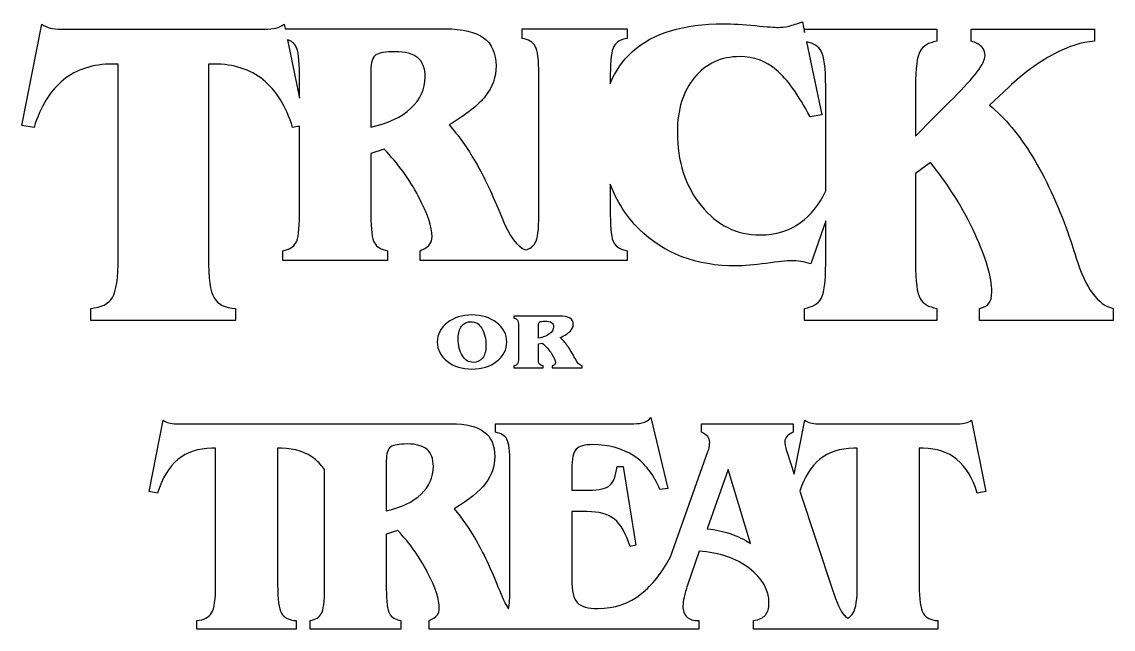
# Model space of a CAD drawing. Extents: x 38 to 172, y -267 to -30.
# Drawn here: x 39.4 to 172.4, y -267.3 to -193.3 of the extents above; entities that cross this region are included whole.
import ezdxf

# ---------------------------------------------------------------- set-up
doc = ezdxf.new("R2010")
doc.units = 0
doc.header["$MEASUREMENT"] = 0
doc.layers.add('LAYER_1', color=7, linetype='CONTINUOUS')

# ---------------------------------------------------------------- blocks, each defined once
blk = doc.blocks.new('BLOCK_5')
at = {"layer": 'LAYER_1', "color": 250}
for points, knots in [([(90, -232.29), (90, -231.36), (90.4, -230.57), (91.22, -229.94), (92.03, -229.31), (93.03, -228.99), (94.23, -228.99), (95.43, -228.99), (96.44, -229.31), (97.25, -229.94), (98.07, -230.57), (98.47, -231.36), (98.47, -232.29), (98.47, -233.23), (98.07, -234.02), (97.25, -234.64), (96.44, -235.27), (95.43, -235.59), (94.23, -235.59), (93.03, -235.59), (92.03, -235.27), (91.22, -234.64), (90.4, -234.02), (90, -233.23), (90, -232.29)], [0, 0, 0, 0, 1, 1, 1, 2, 2, 2, 3, 3, 3, 4, 4, 4, 5, 5, 5, 6, 6, 6, 7, 7, 7, 8, 8, 8, 8]), ([(94.11, -229.81), (93.62, -229.81), (93.24, -229.98), (92.96, -230.34), (92.69, -230.69), (92.55, -231.18), (92.55, -231.81), (92.55, -232.71), (92.72, -233.43), (93.06, -233.96), (93.39, -234.5), (93.84, -234.77), (94.39, -234.77), (94.87, -234.77), (95.25, -234.6), (95.52, -234.24), (95.79, -233.89), (95.93, -233.4), (95.93, -232.77), (95.93, -231.87), (95.76, -231.16), (95.43, -230.62), (95.09, -230.08), (94.65, -229.81), (94.11, -229.81)], [0, 0, 0, 0, 1, 1, 1, 2, 2, 2, 3, 3, 3, 4, 4, 4, 5, 5, 5, 6, 6, 6, 7, 7, 7, 8, 8, 8, 8]), ([(99.33, -235.45), (99.33, -235.45), (99.33, -235.19), (99.33, -235.19), (99.55, -235.16), (99.69, -235.09), (99.78, -234.97), (99.86, -234.86), (99.9, -234.61), (99.9, -234.21), (99.9, -234.21), (99.9, -230.37), (99.9, -230.37), (99.9, -229.97), (99.86, -229.72), (99.78, -229.61), (99.69, -229.49), (99.55, -229.42), (99.33, -229.39), (99.33, -229.39), (99.33, -229.13), (99.33, -229.13), (99.33, -229.13), (104.87, -229.13), (104.87, -229.13), (105.45, -229.13), (105.88, -229.21), (106.16, -229.38), (106.44, -229.54), (106.58, -229.8), (106.58, -230.14), (106.58, -230.44), (106.46, -230.72), (106.22, -230.96), (105.98, -231.21), (105.57, -231.47), (104.98, -231.75), (105.3, -232.04), (105.6, -232.38), (105.89, -232.78), (106.18, -233.17), (106.47, -233.67), (106.76, -234.25), (106.77, -234.27), (106.78, -234.28), (106.79, -234.3), (107.07, -234.85), (107.36, -235.15), (107.67, -235.19), (107.67, -235.19), (107.67, -235.45), (107.67, -235.45), (107.67, -235.45), (104, -235.45), (104, -235.45), (104, -235.45), (104, -235.19), (104, -235.19), (104.16, -235.13), (104.26, -235.08), (104.32, -235.02), (104.38, -234.97), (104.41, -234.89), (104.41, -234.8), (104.41, -234.54), (104.25, -234.18), (103.94, -233.7), (103.63, -233.23), (103.24, -232.8), (102.77, -232.42), (102.77, -232.42), (102.32, -232.53), (102.32, -232.53), (102.32, -232.53), (102.32, -234.21), (102.32, -234.21), (102.32, -234.61), (102.36, -234.86), (102.44, -234.97), (102.53, -235.09), (102.68, -235.16), (102.89, -235.19), (102.89, -235.19), (102.89, -235.45), (102.89, -235.45), (102.89, -235.45), (99.33, -235.45), (99.33, -235.45)], [0, 0, 0, 0, 1, 1, 1, 2, 2, 2, 3, 3, 3, 4, 4, 4, 5, 5, 5, 6, 6, 6, 7, 7, 7, 8, 8, 8, 9, 9, 9, 10, 10, 10, 11, 11, 11, 12, 12, 12, 13, 13, 13, 14, 14, 14, 15, 15, 15, 16, 16, 16, 17, 17, 17, 18, 18, 18, 19, 19, 19, 20, 20, 20, 21, 21, 21, 22, 22, 22, 23, 23, 23, 24, 24, 24, 25, 25, 25, 26, 26, 26, 27, 27, 27, 28, 28, 28, 29, 29, 29, 29]), ([(102.32, -231.81), (102.91, -231.71), (103.37, -231.54), (103.69, -231.3), (104.01, -231.06), (104.17, -230.78), (104.17, -230.45), (104.17, -230.21), (104.09, -230.03), (103.92, -229.92), (103.76, -229.81), (103.5, -229.75), (103.14, -229.75), (102.83, -229.75), (102.61, -229.78), (102.5, -229.84), (102.38, -229.9), (102.32, -230.04), (102.32, -230.28), (102.32, -230.28), (102.32, -231.81), (102.32, -231.81)], [0, 0, 0, 0, 1, 1, 1, 2, 2, 2, 3, 3, 3, 4, 4, 4, 5, 5, 5, 6, 6, 6, 7, 7, 7, 7])]:
    blk.add_open_spline(points, degree=3, knots=knots, dxfattribs=at)

msp = doc.modelspace()

# ---------------------------------------------------------------- linework, layer by layer
at = {"layer": 'LAYER_1', "color": 250}
for points, knots in [([(167.88, -222.08), (167.48, -220.8), (167.15, -219.79), (166.89, -219.06), (165.59, -215.42), (164.14, -212.29), (162.53, -209.67), (160.93, -207.06), (159.19, -204.97), (157.32, -203.41), (157.32, -203.41), (159.66, -201.22), (159.66, -201.22), (161.41, -199.56), (163.21, -198.23), (165.06, -197.24), (166.9, -196.25), (168.58, -195.72), (170.09, -195.63), (170.09, -195.63), (170.09, -194.15), (170.09, -194.15), (170.09, -194.15), (155.06, -194.15), (155.06, -194.15), (155.06, -194.15), (155.06, -195.63), (155.06, -195.63), (155.63, -195.77), (156.06, -195.99), (156.34, -196.28), (156.63, -196.58), (156.77, -196.95), (156.77, -197.4), (156.77, -198.27), (155.48, -199.98), (152.9, -202.55), (151.86, -203.57), (151.03, -204.4), (150.43, -205.02), (150.43, -205.02), (148.29, -207.2), (148.29, -207.2), (148.29, -207.2), (148.29, -201.12), (148.29, -201.12), (148.29, -198.9), (148.48, -197.47), (148.84, -196.84), (149.2, -196.21), (149.88, -195.8), (150.87, -195.63), (150.87, -195.63), (150.87, -194.15), (150.87, -194.15), (150.87, -194.15), (134.77, -194.15), (134.77, -194.15), (134.77, -194.15), (134.77, -194.57), (134.77, -194.57), (134.77, -194.57), (134.5, -193.26), (134.5, -193.26), (133.86, -193.49), (133.31, -193.67), (132.83, -193.78), (132.36, -193.89), (131.93, -193.94), (131.54, -193.94), (131.17, -193.94), (130.24, -193.87), (128.76, -193.72), (127.28, -193.58), (125.99, -193.51), (124.88, -193.51), (119.99, -193.51), (116.3, -194.62), (113.81, -196.86), (112.61, -197.92), (111.71, -199.24), (111.09, -200.8), (111.09, -200.8), (111.09, -199.65), (111.09, -199.65), (111.09, -197.88), (111.23, -196.75), (111.52, -196.25), (111.81, -195.74), (112.35, -195.42), (113.13, -195.28), (113.13, -195.28), (113.13, -194.11), (113.13, -194.11), (113.13, -194.11), (100.34, -194.11), (100.34, -194.11), (100.34, -194.11), (100.34, -195.28), (100.34, -195.28), (101.12, -195.42), (101.66, -195.74), (101.95, -196.25), (102.24, -196.75), (102.38, -197.88), (102.38, -199.65), (102.38, -199.65), (102.38, -216.8), (102.38, -216.8), (102.38, -218.57), (102.24, -219.7), (101.95, -220.2), (101.71, -220.62), (101.31, -220.9), (100.74, -221.07), (99.75, -220.7), (98.8, -219.41), (97.9, -217.2), (97.88, -217.13), (97.85, -217.06), (97.82, -216.99), (96.76, -214.37), (95.72, -212.17), (94.69, -210.4), (93.66, -208.62), (92.58, -207.09), (91.43, -205.83), (93.54, -204.57), (95.02, -203.4), (95.88, -202.3), (96.73, -201.21), (97.16, -199.98), (97.16, -198.63), (97.16, -197.09), (96.66, -195.95), (95.65, -195.21), (94.65, -194.48), (93.1, -194.11), (91.02, -194.11), (91.02, -194.11), (71.47, -194.11), (71.47, -194.11), (71.47, -194.11), (71.35, -193.55), (71.35, -193.55), (71.03, -193.78), (70.69, -193.93), (70.34, -194.02), (69.99, -194.1), (69.53, -194.15), (68.96, -194.15), (68.96, -194.15), (44.2, -194.15), (44.2, -194.15), (43.63, -194.15), (43.17, -194.1), (42.82, -194.02), (42.48, -193.93), (42.14, -193.78), (41.81, -193.55), (41.81, -193.55), (39.36, -205.88), (39.36, -205.88), (39.36, -205.88), (40.85, -206.14), (40.85, -206.14), (41.64, -203.55), (42.84, -201.62), (44.44, -200.34), (46.03, -199.05), (48.03, -198.41), (50.44, -198.41), (50.44, -198.41), (51.12, -198.41), (51.12, -198.41), (51.12, -198.41), (51.12, -222), (51.12, -222), (51.12, -224.48), (50.88, -226.11), (50.4, -226.88), (49.93, -227.65), (49.05, -228.09), (47.77, -228.19), (47.77, -228.19), (47.77, -229.68), (47.77, -229.68), (47.77, -229.68), (65.4, -229.68), (65.4, -229.68), (65.4, -229.68), (65.4, -228.19), (65.4, -228.19), (64.13, -228.12), (63.27, -227.7), (62.8, -226.92), (62.33, -226.14), (62.1, -224.5), (62.1, -222), (62.1, -222), (62.1, -198.41), (62.1, -198.41), (62.1, -198.41), (62.8, -198.41), (62.8, -198.41), (65.19, -198.41), (67.18, -199.05), (68.78, -200.34), (70.38, -201.62), (71.57, -203.55), (72.37, -206.14), (72.37, -206.14), (73.2, -205.99), (73.2, -205.99), (73.2, -205.99), (73.2, -216.8), (73.2, -216.8), (73.2, -218.57), (73.06, -219.7), (72.77, -220.2), (72.48, -220.71), (71.94, -221.03), (71.16, -221.16), (71.16, -221.16), (71.16, -222.34), (71.16, -222.34), (71.16, -222.34), (83.95, -222.34), (83.95, -222.34), (83.95, -222.34), (83.95, -221.16), (83.95, -221.16), (83.17, -221.03), (82.63, -220.71), (82.34, -220.2), (82.05, -219.7), (81.91, -218.57), (81.91, -216.8), (81.91, -216.8), (81.91, -209.3), (81.91, -209.3), (81.91, -209.3), (83.52, -208.8), (83.52, -208.8), (85.2, -210.51), (86.59, -212.42), (87.7, -214.54), (88.81, -216.66), (89.37, -218.28), (89.37, -219.43), (89.37, -219.84), (89.26, -220.17), (89.06, -220.42), (88.85, -220.67), (88.47, -220.92), (87.92, -221.16), (87.92, -221.16), (87.92, -222.34), (87.92, -222.34), (87.92, -222.34), (100.34, -222.34), (100.34, -222.34), (100.34, -222.34), (101.09, -222.34), (101.09, -222.34), (101.09, -222.34), (113.13, -222.34), (113.13, -222.34), (113.13, -222.34), (113.13, -221.16), (113.13, -221.16), (112.35, -221.03), (111.81, -220.71), (111.52, -220.2), (111.23, -219.7), (111.09, -218.57), (111.09, -216.8), (111.09, -216.8), (111.09, -213.03), (111.09, -213.03), (111.84, -215.11), (113, -216.94), (114.59, -218.52), (117.61, -221.52), (121.56, -223.02), (126.46, -223.02), (127.39, -223.02), (128.61, -222.92), (130.09, -222.7), (131.58, -222.49), (132.6, -222.38), (133.15, -222.38), (133.52, -222.38), (133.91, -222.42), (134.31, -222.48), (134.71, -222.54), (135.11, -222.63), (135.51, -222.76), (135.51, -222.76), (137.34, -217.51), (137.34, -217.51), (137.34, -217.51), (137.34, -222.71), (137.34, -222.71), (137.34, -224.93), (137.16, -226.35), (136.8, -226.98), (136.43, -227.62), (135.76, -228.02), (134.77, -228.19), (134.77, -228.19), (134.77, -229.68), (134.77, -229.68), (134.77, -229.68), (150.87, -229.68), (150.87, -229.68), (150.87, -229.68), (150.87, -228.19), (150.87, -228.19), (149.88, -228.02), (149.2, -227.62), (148.84, -226.98), (148.48, -226.35), (148.29, -224.93), (148.29, -222.71), (148.29, -222.71), (148.29, -211.73), (148.29, -211.73), (148.29, -211.73), (150.12, -210.4), (150.12, -210.4), (152.35, -213.21), (154.16, -216.1), (155.52, -219.08), (156.89, -222.05), (157.58, -224.41), (157.58, -226.16), (157.58, -226.79), (157.47, -227.26), (157.24, -227.57), (157.02, -227.88), (156.63, -228.09), (156.07, -228.19), (156.07, -228.19), (156.07, -229.68), (156.07, -229.68), (156.07, -229.68), (172.38, -229.68), (172.38, -229.68), (172.38, -229.68), (172.38, -228.19), (172.38, -228.19), (170.52, -227.78), (169.02, -225.74), (167.88, -222.08)], [0, 0, 0, 0, 1, 1, 1, 2, 2, 2, 3, 3, 3, 4, 4, 4, 5, 5, 5, 6, 6, 6, 7, 7, 7, 8, 8, 8, 9, 9, 9, 10, 10, 10, 11, 11, 11, 12, 12, 12, 13, 13, 13, 14, 14, 14, 15, 15, 15, 16, 16, 16, 17, 17, 17, 18, 18, 18, 19, 19, 19, 20, 20, 20, 21, 21, 21, 22, 22, 22, 23, 23, 23, 24, 24, 24, 25, 25, 25, 26, 26, 26, 27, 27, 27, 28, 28, 28, 29, 29, 29, 30, 30, 30, 31, 31, 31, 32, 32, 32, 33, 33, 33, 34, 34, 34, 35, 35, 35, 36, 36, 36, 37, 37, 37, 38, 38, 38, 39, 39, 39, 40, 40, 40, 41, 41, 41, 42, 42, 42, 43, 43, 43, 44, 44, 44, 45, 45, 45, 46, 46, 46, 47, 47, 47, 48, 48, 48, 49, 49, 49, 50, 50, 50, 51, 51, 51, 52, 52, 52, 53, 53, 53, 54, 54, 54, 55, 55, 55, 56, 56, 56, 57, 57, 57, 58, 58, 58, 59, 59, 59, 60, 60, 60, 61, 61, 61, 62, 62, 62, 63, 63, 63, 64, 64, 64, 65, 65, 65, 66, 66, 66, 67, 67, 67, 68, 68, 68, 69, 69, 69, 70, 70, 70, 71, 71, 71, 72, 72, 72, 73, 73, 73, 74, 74, 74, 75, 75, 75, 76, 76, 76, 77, 77, 77, 78, 78, 78, 79, 79, 79, 80, 80, 80, 81, 81, 81, 82, 82, 82, 83, 83, 83, 84, 84, 84, 85, 85, 85, 86, 86, 86, 87, 87, 87, 88, 88, 88, 89, 89, 89, 90, 90, 90, 91, 91, 91, 92, 92, 92, 93, 93, 93, 94, 94, 94, 95, 95, 95, 96, 96, 96, 97, 97, 97, 98, 98, 98, 99, 99, 99, 100, 100, 100, 101, 101, 101, 102, 102, 102, 103, 103, 103, 104, 104, 104, 105, 105, 105, 106, 106, 106, 107, 107, 107, 108, 108, 108, 109, 109, 109, 110, 110, 110, 111, 111, 111, 112, 112, 112, 113, 113, 113, 114, 114, 114, 115, 115, 115, 116, 116, 116, 117, 117, 117, 118, 118, 118, 118]), ([(71.74, -195.44), (72.21, -195.61), (72.56, -195.88), (72.77, -196.25), (73.06, -196.75), (73.2, -197.88), (73.2, -199.65), (73.2, -199.65), (73.2, -202.58), (73.2, -202.58), (73.2, -202.58), (71.74, -195.44), (71.74, -195.44)], [0, 0, 0, 0, 1, 1, 1, 2, 2, 2, 3, 3, 3, 4, 4, 4, 4]), ([(134.27, -217.74), (132.89, -218.74), (131.26, -219.24), (129.37, -219.24), (126.48, -219.24), (124.07, -218.05), (122.15, -215.66), (120.22, -213.27), (119.26, -210.29), (119.26, -206.72), (119.26, -203.95), (119.96, -201.72), (121.36, -200.03), (122.76, -198.34), (124.6, -197.5), (126.87, -197.5), (128.56, -197.5), (130.06, -198.04), (131.35, -199.14), (132.65, -200.24), (134.01, -202.14), (135.43, -204.86), (135.43, -204.86), (136.87, -204.61), (136.87, -204.61), (136.87, -204.61), (135, -195.68), (135, -195.68), (135.86, -195.87), (136.46, -196.26), (136.8, -196.84), (137.16, -197.47), (137.34, -198.9), (137.34, -201.12), (137.34, -201.12), (137.34, -213.88), (137.34, -213.88), (136.52, -215.56), (135.5, -216.85), (134.27, -217.74)], [0, 0, 0, 0, 1, 1, 1, 2, 2, 2, 3, 3, 3, 4, 4, 4, 5, 5, 5, 6, 6, 6, 7, 7, 7, 8, 8, 8, 9, 9, 9, 10, 10, 10, 11, 11, 11, 12, 12, 12, 13, 13, 13, 13]), ([(86.79, -203.8), (85.64, -204.86), (84.01, -205.63), (81.91, -206.1), (81.91, -206.1), (81.91, -199.23), (81.91, -199.23), (81.91, -198.19), (82.11, -197.53), (82.53, -197.28), (82.94, -197.02), (83.71, -196.9), (84.84, -196.9), (86.11, -196.9), (87.04, -197.15), (87.63, -197.64), (88.22, -198.14), (88.52, -198.92), (88.52, -200), (88.52, -201.47), (87.94, -202.74), (86.79, -203.8)], [0, 0, 0, 0, 1, 1, 1, 2, 2, 2, 3, 3, 3, 4, 4, 4, 5, 5, 5, 6, 6, 6, 7, 7, 7, 7]), ([(155.11, -241.83), (154.89, -241.98), (154.65, -242.09), (154.41, -242.16), (154.18, -242.22), (153.86, -242.25), (153.47, -242.25), (153.47, -242.25), (136.43, -242.25), (136.43, -242.25), (136.03, -242.25), (135.72, -242.22), (135.48, -242.16), (135.24, -242.09), (135.01, -241.98), (134.78, -241.83), (134.78, -241.83), (133.51, -248.4), (133.51, -248.4), (133.51, -248.4), (132.6, -245.64), (132.6, -245.64), (132.5, -245.32), (132.44, -245.08), (132.41, -244.91), (132.38, -244.74), (132.36, -244.58), (132.36, -244.43), (132.36, -244.2), (132.45, -243.98), (132.63, -243.78), (132.81, -243.58), (133.06, -243.42), (133.37, -243.29), (133.37, -243.29), (133.37, -242.25), (133.37, -242.25), (133.37, -242.25), (122.22, -242.25), (122.22, -242.25), (122.22, -242.25), (122.22, -243.29), (122.22, -243.29), (122.56, -243.45), (122.81, -243.63), (122.97, -243.82), (123.12, -244.02), (123.2, -244.26), (123.2, -244.54), (123.2, -244.71), (123.18, -244.89), (123.15, -245.07), (123.11, -245.25), (123.06, -245.44), (122.99, -245.62), (122.99, -245.62), (118.43, -258.49), (118.43, -258.49), (117.36, -260.44), (116.19, -261.93), (114.9, -262.95), (113.36, -264.17), (111.59, -264.78), (109.6, -264.78), (108.36, -264.78), (107.52, -264.54), (107.07, -264.07), (106.62, -263.59), (106.4, -262.64), (106.4, -261.21), (106.4, -261.21), (106.4, -252.96), (106.4, -252.96), (106.4, -252.96), (108.28, -252.96), (108.28, -252.96), (109.71, -252.96), (110.81, -253.27), (111.59, -253.89), (112.36, -254.51), (113, -255.63), (113.49, -257.23), (113.49, -257.23), (114.22, -257.04), (114.22, -257.04), (114.22, -257.04), (112.64, -247.47), (112.64, -247.47), (112.64, -247.47), (111.91, -247.47), (111.91, -247.47), (111.78, -248.6), (111.49, -249.36), (111.05, -249.76), (110.61, -250.15), (109.75, -250.35), (108.46, -250.35), (108.46, -250.35), (106.4, -250.35), (106.4, -250.35), (106.4, -250.35), (106.4, -247.77), (106.4, -247.77), (106.4, -246.53), (106.58, -245.73), (106.94, -245.36), (107.29, -244.98), (107.96, -244.8), (108.94, -244.8), (110.91, -244.8), (112.58, -245.26), (113.97, -246.18), (115.35, -247.1), (116.41, -248.47), (117.14, -250.28), (117.14, -250.28), (118.1, -250.13), (118.1, -250.13), (118.1, -250.13), (116.04, -241.5), (116.04, -241.5), (115.85, -241.75), (115.59, -241.94), (115.24, -242.06), (114.89, -242.19), (114.46, -242.25), (113.95, -242.25), (113.95, -242.25), (97.09, -242.25), (97.09, -242.25), (97.09, -242.25), (97.09, -243.29), (97.09, -243.29), (97.77, -243.42), (98.24, -243.7), (98.49, -244.15), (98.74, -244.59), (98.86, -245.6), (98.86, -247.16), (98.86, -247.16), (98.86, -262.38), (98.86, -262.38), (98.86, -263.47), (98.8, -264.28), (98.68, -264.83), (98.33, -264.28), (97.98, -263.58), (97.65, -262.73), (97.62, -262.67), (97.6, -262.61), (97.57, -262.55), (96.65, -260.22), (95.75, -258.27), (94.86, -256.7), (93.97, -255.12), (93.03, -253.77), (92.04, -252.64), (93.87, -251.53), (95.15, -250.49), (95.89, -249.52), (96.63, -248.55), (97, -247.46), (97, -246.26), (97, -244.89), (96.57, -243.88), (95.69, -243.23), (94.82, -242.57), (93.49, -242.25), (91.69, -242.25), (91.69, -242.25), (58.22, -242.25), (58.22, -242.25), (57.83, -242.25), (57.51, -242.22), (57.28, -242.16), (57.04, -242.09), (56.8, -241.98), (56.58, -241.83), (56.58, -241.83), (54.9, -250.52), (54.9, -250.52), (54.9, -250.52), (55.92, -250.7), (55.92, -250.7), (56.46, -248.88), (57.29, -247.52), (58.38, -246.61), (59.48, -245.71), (60.86, -245.25), (62.52, -245.25), (62.52, -245.25), (62.98, -245.25), (62.98, -245.25), (62.98, -245.25), (62.98, -261.89), (62.98, -261.89), (62.98, -263.63), (62.82, -264.78), (62.49, -265.32), (62.16, -265.87), (61.56, -266.18), (60.68, -266.25), (60.68, -266.25), (60.68, -267.29), (60.68, -267.29), (60.68, -267.29), (72.81, -267.29), (72.81, -267.29), (72.81, -267.29), (72.81, -266.25), (72.81, -266.25), (71.94, -266.2), (71.34, -265.9), (71.02, -265.35), (70.7, -264.8), (70.54, -263.65), (70.54, -261.89), (70.54, -261.89), (70.54, -245.25), (70.54, -245.25), (70.54, -245.25), (71.02, -245.25), (71.02, -245.25), (72.67, -245.25), (74.04, -245.71), (75.14, -246.61), (75.55, -246.95), (75.92, -247.36), (76.26, -247.83), (76.26, -247.83), (76.26, -262.38), (76.26, -262.38), (76.26, -263.95), (76.13, -264.95), (75.88, -265.4), (75.63, -265.84), (75.17, -266.13), (74.49, -266.25), (74.49, -266.25), (74.49, -267.29), (74.49, -267.29), (74.49, -267.29), (85.57, -267.29), (85.57, -267.29), (85.57, -267.29), (85.57, -266.25), (85.57, -266.25), (84.89, -266.13), (84.42, -265.84), (84.17, -265.4), (83.92, -264.95), (83.79, -263.95), (83.79, -262.38), (83.79, -262.38), (83.79, -255.72), (83.79, -255.72), (83.79, -255.72), (85.19, -255.28), (85.19, -255.28), (86.64, -256.8), (87.85, -258.5), (88.81, -260.37), (89.77, -262.25), (90.25, -263.69), (90.25, -264.71), (90.25, -265.08), (90.16, -265.37), (89.99, -265.59), (89.81, -265.81), (89.48, -266.03), (89, -266.25), (89, -266.25), (89, -267.29), (89, -267.29), (89, -267.29), (97.09, -267.29), (97.09, -267.29), (97.09, -267.29), (100.4, -267.29), (100.4, -267.29), (100.4, -267.29), (113.57, -267.29), (113.57, -267.29), (113.57, -267.29), (121.86, -267.29), (121.86, -267.29), (121.86, -267.29), (121.86, -266.25), (121.86, -266.25), (121.23, -266.25), (120.75, -266.1), (120.43, -265.8), (120.1, -265.5), (119.94, -265.06), (119.94, -264.47), (119.94, -264.18), (119.99, -263.81), (120.09, -263.38), (120.18, -262.95), (120.32, -262.46), (120.5, -261.92), (120.5, -261.92), (121.93, -257.8), (121.93, -257.8), (124.39, -257.96), (126.42, -258.65), (128.02, -259.87), (129.63, -261.09), (130.43, -262.52), (130.43, -264.14), (130.43, -264.76), (130.28, -265.24), (129.99, -265.57), (129.7, -265.9), (129.22, -266.13), (128.55, -266.25), (128.55, -266.25), (128.55, -267.29), (128.55, -267.29), (128.55, -267.29), (138.88, -267.29), (138.88, -267.29), (138.88, -267.29), (141.06, -267.29), (141.06, -267.29), (141.06, -267.29), (151.01, -267.29), (151.01, -267.29), (151.01, -267.29), (151.01, -266.25), (151.01, -266.25), (150.14, -266.2), (149.55, -265.9), (149.22, -265.35), (148.9, -264.8), (148.74, -263.65), (148.74, -261.89), (148.74, -261.89), (148.74, -245.25), (148.74, -245.25), (148.74, -245.25), (149.22, -245.25), (149.22, -245.25), (150.87, -245.25), (152.24, -245.71), (153.34, -246.61), (154.44, -247.52), (155.26, -248.88), (155.81, -250.7), (155.81, -250.7), (156.85, -250.52), (156.85, -250.52), (156.85, -250.52), (155.11, -241.83), (155.11, -241.83)], [0, 0, 0, 0, 1, 1, 1, 2, 2, 2, 3, 3, 3, 4, 4, 4, 5, 5, 5, 6, 6, 6, 7, 7, 7, 8, 8, 8, 9, 9, 9, 10, 10, 10, 11, 11, 11, 12, 12, 12, 13, 13, 13, 14, 14, 14, 15, 15, 15, 16, 16, 16, 17, 17, 17, 18, 18, 18, 19, 19, 19, 20, 20, 20, 21, 21, 21, 22, 22, 22, 23, 23, 23, 24, 24, 24, 25, 25, 25, 26, 26, 26, 27, 27, 27, 28, 28, 28, 29, 29, 29, 30, 30, 30, 31, 31, 31, 32, 32, 32, 33, 33, 33, 34, 34, 34, 35, 35, 35, 36, 36, 36, 37, 37, 37, 38, 38, 38, 39, 39, 39, 40, 40, 40, 41, 41, 41, 42, 42, 42, 43, 43, 43, 44, 44, 44, 45, 45, 45, 46, 46, 46, 47, 47, 47, 48, 48, 48, 49, 49, 49, 50, 50, 50, 51, 51, 51, 52, 52, 52, 53, 53, 53, 54, 54, 54, 55, 55, 55, 56, 56, 56, 57, 57, 57, 58, 58, 58, 59, 59, 59, 60, 60, 60, 61, 61, 61, 62, 62, 62, 63, 63, 63, 64, 64, 64, 65, 65, 65, 66, 66, 66, 67, 67, 67, 68, 68, 68, 69, 69, 69, 70, 70, 70, 71, 71, 71, 72, 72, 72, 73, 73, 73, 74, 74, 74, 75, 75, 75, 76, 76, 76, 77, 77, 77, 78, 78, 78, 79, 79, 79, 80, 80, 80, 81, 81, 81, 82, 82, 82, 83, 83, 83, 84, 84, 84, 85, 85, 85, 86, 86, 86, 87, 87, 87, 88, 88, 88, 89, 89, 89, 90, 90, 90, 91, 91, 91, 92, 92, 92, 93, 93, 93, 94, 94, 94, 95, 95, 95, 96, 96, 96, 97, 97, 97, 98, 98, 98, 99, 99, 99, 100, 100, 100, 101, 101, 101, 102, 102, 102, 103, 103, 103, 104, 104, 104, 105, 105, 105, 106, 106, 106, 107, 107, 107, 108, 108, 108, 109, 109, 109, 110, 110, 110, 111, 111, 111, 112, 112, 112, 113, 113, 113, 114, 114, 114, 115, 115, 115, 116, 116, 116, 117, 117, 117, 118, 118, 118, 118]), ([(88.03, -250.85), (87.03, -251.79), (85.62, -252.47), (83.79, -252.88), (83.79, -252.88), (83.79, -246.8), (83.79, -246.8), (83.79, -245.87), (83.97, -245.29), (84.33, -245.06), (84.69, -244.84), (85.36, -244.72), (86.33, -244.72), (87.43, -244.72), (88.24, -244.94), (88.75, -245.38), (89.26, -245.82), (89.52, -246.52), (89.52, -247.47), (89.52, -248.78), (89.02, -249.91), (88.03, -250.85)], [0, 0, 0, 0, 1, 1, 1, 2, 2, 2, 3, 3, 3, 4, 4, 4, 5, 5, 5, 6, 6, 6, 7, 7, 7, 7]), ([(141.19, -261.89), (141.19, -263.63), (141.02, -264.78), (140.7, -265.32), (140.54, -265.58), (140.32, -265.79), (140.03, -265.94), (139.85, -265.83), (139.69, -265.69), (139.54, -265.53), (139.15, -265.08), (138.69, -264.07), (138.16, -262.49), (138.16, -262.49), (134.19, -250.48), (134.19, -250.48), (134.74, -248.77), (135.54, -247.48), (136.59, -246.61), (137.69, -245.71), (139.07, -245.25), (140.72, -245.25), (140.72, -245.25), (141.19, -245.25), (141.19, -245.25), (141.19, -245.25), (141.19, -261.89), (141.19, -261.89)], [0, 0, 0, 0, 1, 1, 1, 2, 2, 2, 3, 3, 3, 4, 4, 4, 5, 5, 5, 6, 6, 6, 7, 7, 7, 8, 8, 8, 9, 9, 9, 9]), ([(125.76, -255.67), (124.9, -255.38), (123.95, -255.17), (122.91, -255.05), (122.91, -255.05), (125.47, -247.84), (125.47, -247.84), (125.47, -247.84), (128.16, -256.86), (128.16, -256.86), (127.42, -256.36), (126.62, -255.96), (125.76, -255.67)], [0, 0, 0, 0, 1, 1, 1, 2, 2, 2, 3, 3, 3, 4, 4, 4, 4])]:
    msp.add_open_spline(points, degree=3, knots=knots, dxfattribs=at)

# ---------------------------------------------------------------- block references
at = {"layer": 'LAYER_1'}
msp.add_blockref('BLOCK_5', (0, 0), dxfattribs=at)

doc.saveas('drawing.dxf')
